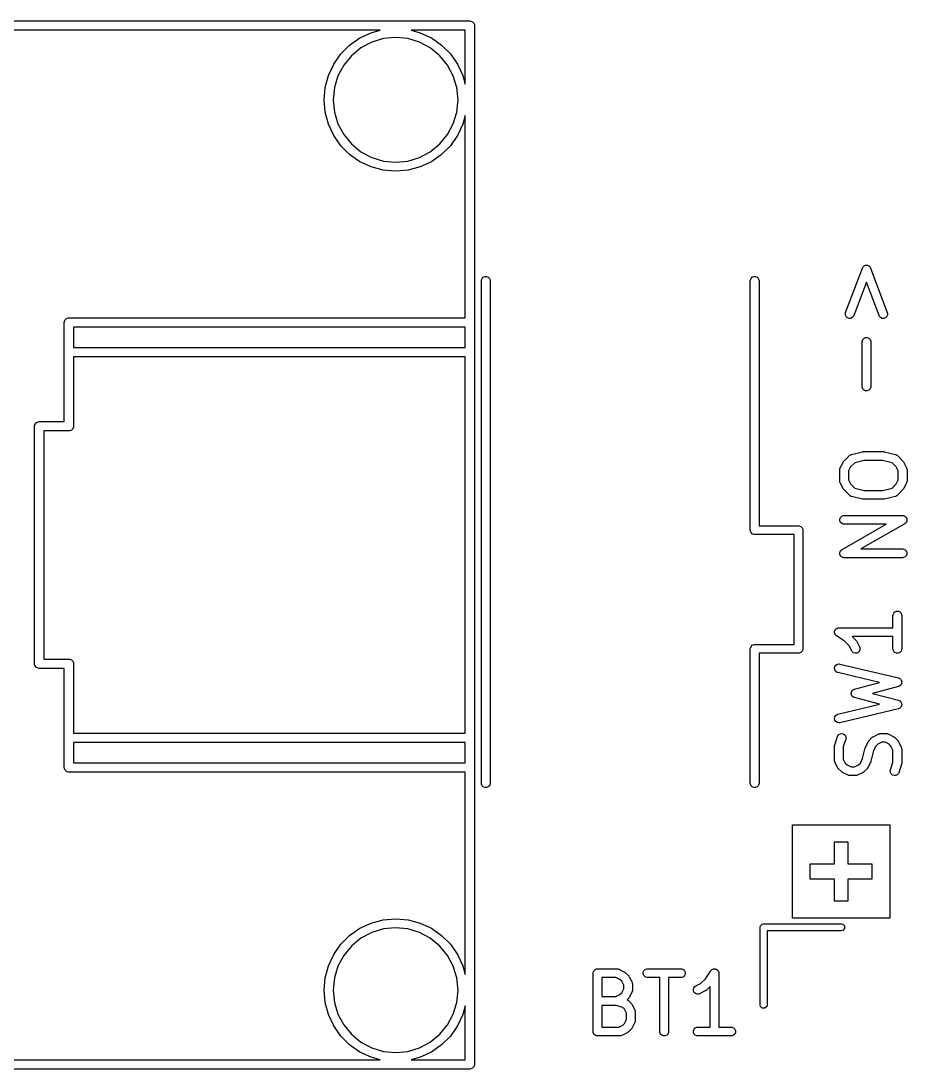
# Model space of a CAD drawing. Extents: x 44.5 to 107.9, y -138.8 to -45.2.
# Drawn here: x 92.14 to 107.3, y -96.6 to -78.66 of the extents above; entities that cross this region are included whole.
import ezdxf

# ---------------------------------------------------------------- set-up
doc = ezdxf.new("R2010")
doc.units = 0
doc.layers.add('BLACK', color=7, linetype='CONTINUOUS')

msp = doc.modelspace()

# ---------------------------------------------------------------- linework, layer by layer
at = {"layer": 'BLACK', "linetype": 'CONTINUOUS'}
for p, q in [((56.642, -78.66), (99.822, -78.66)), ((99.822, -78.66), (99.837607, -78.661537)), ((99.837607, -78.661537), (99.866446, -78.673482)), ((99.866446, -78.673482), (99.888518, -78.695554)), ((99.888518, -78.695554), (99.900463, -78.724393)), ((99.900463, -78.724393), (99.902, -78.74)), ((99.902, -78.74), (99.902, -83.82)), ((98.285812, -78.82), (58.178188, -78.82)), ((97.9405, -78.950851), (98.133709, -78.860756)), ((98.133709, -78.860756), (98.285812, -78.82)), ((98.818188, -78.82), (98.970291, -78.860756)), ((99.742, -78.82), (98.818188, -78.82)), ((98.970291, -78.860756), (99.1635, -78.950851)), ((99.742, -79.743811), (99.742, -78.82)), ((97.615128, -79.223871), (97.765871, -79.073128)), ((97.765871, -79.073128), (97.9405, -78.950851)), ((98.143239, -79.023165), (97.958572, -79.121872)), ((98.343616, -78.962381), (98.143239, -79.023165)), ((98.552, -78.941857), (98.343616, -78.962381)), ((98.760384, -78.962381), (98.552, -78.941857)), ((98.960761, -79.023165), (98.760384, -78.962381)), ((99.145428, -79.121872), (98.960761, -79.023165)), ((99.1635, -78.950851), (99.338129, -79.073128)), ((99.338129, -79.073128), (99.488872, -79.223871)), ((97.492851, -79.3985), (97.615128, -79.223871)), ((97.796709, -79.254709), (97.663872, -79.416572)), ((97.958572, -79.121872), (97.796709, -79.254709)), ((99.307291, -79.254709), (99.145428, -79.121872)), ((99.440128, -79.416572), (99.307291, -79.254709)), ((99.488872, -79.223871), (99.611149, -79.3985)), ((97.402756, -79.591709), (97.492851, -79.3985)), ((97.663872, -79.416572), (97.565165, -79.601239)), ((99.538835, -79.601239), (99.440128, -79.416572)), ((99.611149, -79.3985), (99.701244, -79.591709)), ((97.34758, -79.797628), (97.402756, -79.591709)), ((97.565165, -79.601239), (97.504381, -79.801616)), ((99.599619, -79.801616), (99.538835, -79.601239)), ((99.701244, -79.591709), (99.742, -79.743811)), ((97.329, -80.01), (97.34758, -79.797628)), ((97.504381, -79.801616), (97.483857, -80.01)), ((99.620143, -80.01), (99.599619, -79.801616)), ((97.34758, -80.222372), (97.329, -80.01)), ((97.483857, -80.01), (97.504381, -80.218384)), ((99.599619, -80.218384), (99.620143, -80.01)), ((97.402756, -80.428291), (97.34758, -80.222372)), ((97.504381, -80.218384), (97.565165, -80.418761)), ((99.538835, -80.418761), (99.599619, -80.218384)), ((99.742, -80.276188), (99.701244, -80.428291)), ((99.742, -83.74), (99.742, -80.276188)), ((97.492851, -80.6215), (97.402756, -80.428291)), ((97.565165, -80.418761), (97.663872, -80.603428)), ((99.440128, -80.603428), (99.538835, -80.418761)), ((99.701244, -80.428291), (99.611149, -80.6215)), ((97.615128, -80.796129), (97.492851, -80.6215)), ((97.663872, -80.603428), (97.796709, -80.765291)), ((99.307291, -80.765291), (99.440128, -80.603428)), ((99.611149, -80.6215), (99.488872, -80.796129)), ((97.765871, -80.946872), (97.615128, -80.796129)), ((97.796709, -80.765291), (97.958572, -80.898128)), ((97.958572, -80.898128), (98.143239, -80.996835)), ((98.960761, -80.996835), (99.145428, -80.898128)), ((99.145428, -80.898128), (99.307291, -80.765291)), ((99.488872, -80.796129), (99.338129, -80.946872)), ((97.9405, -81.069149), (97.765871, -80.946872)), ((98.133709, -81.159244), (97.9405, -81.069149)), ((98.143239, -80.996835), (98.343616, -81.057619)), ((98.343616, -81.057619), (98.552, -81.078143)), ((98.552, -81.078143), (98.760384, -81.057619)), ((98.760384, -81.057619), (98.960761, -80.996835)), ((99.1635, -81.069149), (98.970291, -81.159244)), ((99.338129, -80.946872), (99.1635, -81.069149)), ((98.339628, -81.21442), (98.133709, -81.159244)), ((98.552, -81.233), (98.339628, -81.21442)), ((98.764372, -81.21442), (98.552, -81.233)), ((98.970291, -81.159244), (98.764372, -81.21442)), ((106.535908, -82.889095), (106.542395, -82.8759)), ((106.542395, -82.8759), (106.544155, -82.874015)), ((106.544155, -82.874015), (106.545222, -82.87167)), ((106.545222, -82.87167), (106.554088, -82.863384)), ((106.554088, -82.863384), (106.562374, -82.854518)), ((106.562374, -82.854518), (106.564719, -82.853451)), ((106.564719, -82.853451), (106.566604, -82.851691)), ((106.566604, -82.851691), (106.57797, -82.847428)), ((106.57797, -82.847428), (106.589014, -82.842409)), ((106.589014, -82.842409), (106.59159, -82.842321)), ((106.59159, -82.842321), (106.594005, -82.841416)), ((106.594005, -82.841416), (106.606133, -82.841827)), ((106.606133, -82.841827), (106.618261, -82.841416)), ((106.618261, -82.841416), (106.620675, -82.842321)), ((106.620675, -82.842321), (106.623252, -82.842409)), ((106.623252, -82.842409), (106.634295, -82.847428)), ((106.634295, -82.847428), (106.645662, -82.851691)), ((106.645662, -82.851691), (106.647546, -82.853451)), ((106.647546, -82.853451), (106.649892, -82.854518)), ((106.649892, -82.854518), (106.658177, -82.863384)), ((106.658177, -82.863384), (106.667044, -82.87167)), ((106.667044, -82.87167), (106.66811, -82.874015)), ((106.66811, -82.874015), (106.669871, -82.8759)), ((106.669871, -82.8759), (106.676358, -82.889095)), ((100.03164, -83.066332), (100.052332, -83.04564)), ((100.052332, -83.04564), (100.079368, -83.034441)), ((100.079368, -83.034441), (100.108632, -83.034441)), ((100.108632, -83.034441), (100.135668, -83.04564)), ((100.135668, -83.04564), (100.15636, -83.066332)), ((104.63164, -83.066332), (104.652332, -83.04564)), ((104.652332, -83.04564), (104.679368, -83.034441)), ((104.679368, -83.034441), (104.708632, -83.034441)), ((104.708632, -83.034441), (104.735668, -83.04564)), ((104.735668, -83.04564), (104.75636, -83.066332)), ((106.250194, -83.651), (106.535908, -82.889095)), ((106.676358, -82.889095), (106.962072, -83.651)), ((100.019, -83.108), (100.020441, -83.093368)), ((100.019, -91.708), (100.019, -83.108)), ((100.020441, -83.093368), (100.03164, -83.066332)), ((100.15636, -83.066332), (100.167559, -83.093368)), ((100.167559, -83.093368), (100.169, -83.108)), ((100.169, -83.108), (100.169, -91.708)), ((104.619, -83.108), (104.620441, -83.093368)), ((104.619, -87.376), (104.619, -83.108)), ((104.620441, -83.093368), (104.63164, -83.066332)), ((104.75636, -83.066332), (104.767559, -83.093368)), ((104.767559, -83.093368), (104.769, -83.108)), ((104.769, -83.108), (104.769, -87.301)), ((106.606133, -83.129029), (106.390644, -83.703668)), ((106.821622, -83.703668), (106.606133, -83.129029)), ((92.885537, -83.804393), (92.897482, -83.775554)), ((92.897482, -83.775554), (92.919554, -83.753482)), ((92.919554, -83.753482), (92.948393, -83.741537)), ((92.948393, -83.741537), (92.964, -83.74)), ((92.964, -83.74), (99.742, -83.74)), ((106.246406, -83.665206), (106.250194, -83.651)), ((106.247399, -83.694453), (106.246406, -83.665206)), ((106.259508, -83.721093), (106.247399, -83.694453)), ((106.28089, -83.741072), (106.259508, -83.721093)), ((106.308291, -83.751347), (106.28089, -83.741072)), ((106.337538, -83.750354), (106.308291, -83.751347)), ((106.364178, -83.738245), (106.337538, -83.750354)), ((106.384157, -83.716863), (106.364178, -83.738245)), ((106.390644, -83.703668), (106.384157, -83.716863)), ((106.828109, -83.716863), (106.821622, -83.703668)), ((106.848088, -83.738245), (106.828109, -83.716863)), ((106.874728, -83.750354), (106.848088, -83.738245)), ((106.903975, -83.751347), (106.874728, -83.750354)), ((106.931376, -83.741072), (106.903975, -83.751347)), ((106.952758, -83.721093), (106.931376, -83.741072)), ((106.964867, -83.694453), (106.952758, -83.721093)), ((106.962072, -83.651), (106.96586, -83.665206)), ((106.96586, -83.665206), (106.964867, -83.694453)), ((92.884, -83.82), (92.885537, -83.804393)), ((92.884, -84.328), (92.884, -83.82)), ((93.044, -83.9), (93.044, -84.248)), ((99.742, -83.9), (93.044, -83.9)), ((99.742, -84.248), (99.742, -83.9)), ((99.902, -83.82), (99.902, -84.328)), ((106.532574, -84.138892), (106.543773, -84.111856)), ((106.543773, -84.111856), (106.564465, -84.091164)), ((106.564465, -84.091164), (106.591501, -84.079965)), ((106.591501, -84.079965), (106.620765, -84.079965)), ((106.620765, -84.079965), (106.647801, -84.091164)), ((106.647801, -84.091164), (106.668493, -84.111856)), ((106.668493, -84.111856), (106.679692, -84.138892)), ((93.044, -84.248), (99.742, -84.248)), ((106.531133, -84.153524), (106.532574, -84.138892)), ((106.531133, -84.915429), (106.531133, -84.153524)), ((106.679692, -84.138892), (106.681133, -84.153524)), ((106.681133, -84.153524), (106.681133, -84.915429)), ((92.884, -85.518), (92.884, -84.328)), ((93.044, -84.408), (93.044, -85.598)), ((99.742, -84.408), (93.044, -84.408)), ((99.742, -90.852), (99.742, -84.408)), ((99.902, -84.328), (99.902, -90.932)), ((106.532574, -84.930061), (106.531133, -84.915429)), ((106.543773, -84.957097), (106.532574, -84.930061)), ((106.564465, -84.977789), (106.543773, -84.957097)), ((106.591501, -84.988988), (106.564465, -84.977789)), ((106.620765, -84.988988), (106.591501, -84.988988)), ((106.647801, -84.977789), (106.620765, -84.988988)), ((106.668493, -84.957097), (106.647801, -84.977789)), ((106.679692, -84.930061), (106.668493, -84.957097)), ((106.681133, -84.915429), (106.679692, -84.930061)), ((92.377537, -85.582393), (92.389482, -85.553554)), ((92.389482, -85.553554), (92.411554, -85.531482)), ((92.411554, -85.531482), (92.440393, -85.519537)), ((92.440393, -85.519537), (92.456, -85.518)), ((92.456, -85.518), (92.884, -85.518)), ((92.376, -85.598), (92.377537, -85.582393)), ((92.376, -89.662), (92.376, -85.598)), ((92.964, -85.678), (92.536, -85.678)), ((92.536, -85.678), (92.536, -89.582)), ((92.979607, -85.676463), (92.964, -85.678)), ((93.008446, -85.664518), (92.979607, -85.676463)), ((93.030518, -85.642446), (93.008446, -85.664518)), ((93.042463, -85.613607), (93.030518, -85.642446)), ((93.044, -85.598), (93.042463, -85.613607)), ((106.219767, -86.195729), (106.315005, -86.100491)), ((106.315005, -86.100491), (106.32637, -86.091163)), ((106.32637, -86.091163), (106.331523, -86.089028)), ((106.331523, -86.089028), (106.336002, -86.08571)), ((106.336002, -86.08571), (106.349848, -86.080763)), ((106.349848, -86.080763), (106.540324, -86.033144)), ((106.540324, -86.033144), (106.54286, -86.032768)), ((106.54286, -86.032768), (106.543882, -86.032346)), ((106.543882, -86.032346), (106.549394, -86.031803)), ((106.549394, -86.031803), (106.554868, -86.030994)), ((106.554868, -86.030994), (106.55596, -86.031156)), ((106.55596, -86.031156), (106.558514, -86.030905)), ((106.558514, -86.030905), (106.891847, -86.030905)), ((106.891847, -86.030905), (106.8944, -86.031156)), ((106.8944, -86.031156), (106.895493, -86.030994)), ((106.895493, -86.030994), (106.900966, -86.031803)), ((106.900966, -86.031803), (106.906479, -86.032346)), ((106.906479, -86.032346), (106.9075, -86.032768)), ((106.9075, -86.032768), (106.910037, -86.033144)), ((106.910037, -86.033144), (107.100513, -86.080763)), ((107.100513, -86.080763), (107.114359, -86.08571)), ((107.114359, -86.08571), (107.11884, -86.08903)), ((107.11884, -86.08903), (107.123991, -86.091164)), ((107.123991, -86.091164), (107.135356, -86.100491)), ((107.135356, -86.100491), (107.230594, -86.195729)), ((106.158098, -86.310458), (106.205718, -86.21522)), ((106.205718, -86.21522), (106.209683, -86.208921)), ((106.209683, -86.208921), (106.21044, -86.207094)), ((106.21044, -86.207094), (106.212128, -86.205036)), ((106.212128, -86.205036), (106.213551, -86.202777)), ((106.213551, -86.202777), (106.215049, -86.201477)), ((106.215049, -86.201477), (106.219767, -86.195729)), ((106.406381, -86.221246), (106.334438, -86.293189)), ((106.567748, -86.180905), (106.406381, -86.221246)), ((106.882613, -86.180905), (106.567748, -86.180905)), ((107.043979, -86.221246), (106.882613, -86.180905)), ((107.115922, -86.293189), (107.043979, -86.221246)), ((107.230594, -86.195729), (107.235314, -86.201479)), ((107.235314, -86.201479), (107.236811, -86.202778)), ((107.236811, -86.202778), (107.23823, -86.205032)), ((107.23823, -86.205032), (107.239922, -86.207094)), ((107.239922, -86.207094), (107.24068, -86.208926)), ((107.24068, -86.208926), (107.244643, -86.215221)), ((107.244643, -86.215221), (107.292262, -86.310459)), ((106.15018, -86.344), (106.151621, -86.329368)), ((106.15018, -86.534476), (106.15018, -86.344)), ((106.151621, -86.329368), (106.152651, -86.326879)), ((106.152651, -86.326879), (106.152843, -86.32419)), ((106.152843, -86.32419), (106.158098, -86.310458)), ((106.334438, -86.293189), (106.30018, -86.361706)), ((106.30018, -86.361706), (106.30018, -86.516769)), ((107.15018, -86.361705), (107.115922, -86.293189)), ((107.15018, -86.516771), (107.15018, -86.361705)), ((107.292262, -86.310459), (107.297517, -86.32419)), ((107.297517, -86.32419), (107.297708, -86.326879)), ((107.297708, -86.326879), (107.298739, -86.329368)), ((107.298739, -86.329368), (107.30018, -86.344)), ((107.30018, -86.344), (107.30018, -86.534476)), ((106.151621, -86.549108), (106.15018, -86.534476)), ((106.152651, -86.551596), (106.151621, -86.549108)), ((106.152843, -86.554286), (106.152651, -86.551596)), ((106.158098, -86.568018), (106.152843, -86.554286)), ((106.205718, -86.663256), (106.158098, -86.568018)), ((106.30018, -86.516769), (106.334438, -86.585286)), ((106.334438, -86.585286), (106.406381, -86.657229)), ((107.043979, -86.657229), (107.115922, -86.585287)), ((107.115922, -86.585287), (107.15018, -86.516771)), ((107.292262, -86.568017), (107.244643, -86.663255)), ((107.297517, -86.554286), (107.292262, -86.568017)), ((107.297708, -86.551596), (107.297517, -86.554286)), ((107.298739, -86.549108), (107.297708, -86.551596)), ((107.30018, -86.534476), (107.298739, -86.549108)), ((106.209683, -86.669554), (106.205718, -86.663256)), ((106.21044, -86.671382), (106.209683, -86.669554)), ((106.212128, -86.673439), (106.21044, -86.671382)), ((106.213551, -86.675699), (106.212128, -86.673439)), ((106.215049, -86.676998), (106.213551, -86.675699)), ((106.219767, -86.682747), (106.215049, -86.676998)), ((106.315005, -86.777985), (106.219767, -86.682747)), ((106.32637, -86.787313), (106.315005, -86.777985)), ((106.331523, -86.789447), (106.32637, -86.787313)), ((106.336002, -86.792766), (106.331523, -86.789447)), ((106.349848, -86.797713), (106.336002, -86.792766)), ((106.540324, -86.845332), (106.349848, -86.797713)), ((106.406381, -86.657229), (106.567748, -86.697571)), ((106.567748, -86.697571), (106.882613, -86.697571)), ((106.882613, -86.697571), (107.043979, -86.657229)), ((107.100513, -86.797713), (106.910037, -86.845332)), ((107.114359, -86.792766), (107.100513, -86.797713)), ((107.11884, -86.789445), (107.114359, -86.792766)), ((107.123991, -86.787312), (107.11884, -86.789445)), ((107.135356, -86.777985), (107.123991, -86.787312)), ((107.230594, -86.682747), (107.135356, -86.777985)), ((107.235314, -86.676996), (107.230594, -86.682747)), ((107.236811, -86.675698), (107.235314, -86.676996)), ((107.23823, -86.673443), (107.236811, -86.675698)), ((107.239922, -86.671382), (107.23823, -86.673443)), ((107.24068, -86.669549), (107.239922, -86.671382)), ((107.244643, -86.663255), (107.24068, -86.669549)), ((106.54286, -86.845707), (106.540324, -86.845332)), ((106.543882, -86.84613), (106.54286, -86.845707)), ((106.549394, -86.846672), (106.543882, -86.84613)), ((106.554868, -86.847482), (106.549394, -86.846672)), ((106.55596, -86.847319), (106.554868, -86.847482)), ((106.558514, -86.847571), (106.55596, -86.847319)), ((106.891847, -86.847571), (106.558514, -86.847571)), ((106.8944, -86.847319), (106.891847, -86.847571)), ((106.895493, -86.847482), (106.8944, -86.847319)), ((106.900966, -86.846672), (106.895493, -86.847482)), ((106.906479, -86.84613), (106.900966, -86.846672)), ((106.9075, -86.845707), (106.906479, -86.84613)), ((106.910037, -86.845332), (106.9075, -86.845707)), ((106.151621, -87.186511), (106.16282, -87.159475)), ((106.151621, -87.215775), (106.151621, -87.186511)), ((106.16282, -87.159475), (106.183512, -87.138783)), ((106.183512, -87.138783), (106.210548, -87.127584)), ((106.210548, -87.127584), (106.22518, -87.126143)), ((106.22518, -87.126143), (107.22518, -87.126143)), ((107.22518, -87.126143), (107.228943, -87.126513)), ((107.228943, -87.126513), (107.230419, -87.126326)), ((107.230419, -87.126326), (107.232329, -87.126847)), ((107.232329, -87.126847), (107.239812, -87.127584)), ((107.239812, -87.127584), (107.249027, -87.131401)), ((107.249027, -87.131401), (107.258651, -87.134026)), ((107.258651, -87.134026), (107.262431, -87.136953)), ((107.262431, -87.136953), (107.266848, -87.138783)), ((107.266848, -87.138783), (107.273898, -87.145833)), ((107.273898, -87.145833), (107.281788, -87.151943)), ((107.281788, -87.151943), (107.284161, -87.156096)), ((107.284161, -87.156096), (107.28754, -87.159475)), ((107.28754, -87.159475), (107.291356, -87.168687)), ((107.291356, -87.168687), (107.296307, -87.177352)), ((107.296307, -87.177352), (107.296909, -87.182095)), ((107.296909, -87.182095), (107.298739, -87.186511)), ((107.298739, -87.186511), (107.298739, -87.196485)), ((104.769, -87.301), (105.442, -87.301)), ((105.442, -87.301), (105.456632, -87.302441)), ((105.456632, -87.302441), (105.483668, -87.31364)), ((105.483668, -87.31364), (105.50436, -87.334332)), ((105.50436, -87.334332), (105.515559, -87.361368)), ((105.515559, -87.361368), (105.517, -87.376)), ((106.16282, -87.242811), (106.151621, -87.215775)), ((106.183512, -87.263503), (106.16282, -87.242811)), ((106.210548, -87.274702), (106.183512, -87.263503)), ((106.18797, -87.707453), (106.942763, -87.276143)), ((106.22518, -87.276143), (106.210548, -87.274702)), ((106.942763, -87.276143), (106.22518, -87.276143)), ((107.262391, -87.266261), (106.507597, -87.697571)), ((107.265475, -87.264071), (107.262391, -87.266261)), ((107.266848, -87.263503), (107.265475, -87.264071)), ((107.268245, -87.262105), (107.266848, -87.263503)), ((107.27438, -87.257751), (107.268245, -87.262105)), ((107.280488, -87.249862), (107.27438, -87.257751)), ((107.28754, -87.242811), (107.280488, -87.249862)), ((107.28937, -87.238392), (107.28754, -87.242811)), ((107.292297, -87.234613), (107.28937, -87.238392)), ((107.294921, -87.224991), (107.292297, -87.234613)), ((107.298739, -87.215775), (107.294921, -87.224991)), ((107.298739, -87.196485), (107.299997, -87.206382)), ((107.299997, -87.206382), (107.298739, -87.210994)), ((107.298739, -87.210994), (107.298739, -87.215775)), ((104.620441, -87.390632), (104.619, -87.376)), ((104.63164, -87.417668), (104.620441, -87.390632)), ((104.652332, -87.43836), (104.63164, -87.417668)), ((104.679368, -87.449559), (104.652332, -87.43836)), ((104.694, -87.451), (104.679368, -87.449559)), ((105.367, -87.451), (104.694, -87.451)), ((105.367, -89.333), (105.367, -87.451)), ((105.517, -87.376), (105.517, -89.408)), ((106.16282, -87.730903), (106.16987, -87.723852)), ((106.16987, -87.723852), (106.17598, -87.715963)), ((106.17598, -87.715963), (106.182112, -87.71161)), ((106.182112, -87.71161), (106.183512, -87.710211)), ((106.183512, -87.710211), (106.184886, -87.709641)), ((106.184886, -87.709641), (106.18797, -87.707453)), ((106.507597, -87.697571), (107.22518, -87.697571)), ((107.22518, -87.697571), (107.239812, -87.699012)), ((107.239812, -87.699012), (107.266848, -87.710211)), ((107.266848, -87.710211), (107.28754, -87.730903)), ((106.150363, -87.767332), (106.151621, -87.762719)), ((106.151621, -87.777228), (106.150363, -87.767332)), ((106.151621, -87.757939), (106.155438, -87.748723)), ((106.151621, -87.762719), (106.151621, -87.757939)), ((106.151621, -87.787203), (106.151621, -87.777228)), ((106.15345, -87.791618), (106.151621, -87.787203)), ((106.154053, -87.796362), (106.15345, -87.791618)), ((106.159003, -87.805026), (106.154053, -87.796362)), ((106.155438, -87.748723), (106.158063, -87.7391)), ((106.158063, -87.7391), (106.16099, -87.735319)), ((106.16282, -87.814239), (106.159003, -87.805026)), ((106.16099, -87.735319), (106.16282, -87.730903)), ((106.166198, -87.817617), (106.16282, -87.814239)), ((106.168572, -87.821771), (106.166198, -87.817617)), ((106.176461, -87.82788), (106.168572, -87.821771)), ((106.183512, -87.834931), (106.176461, -87.82788)), ((106.187928, -87.83676), (106.183512, -87.834931)), ((106.191709, -87.839688), (106.187928, -87.83676)), ((106.201332, -87.842312), (106.191709, -87.839688)), ((106.210548, -87.84613), (106.201332, -87.842312)), ((106.21803, -87.846866), (106.210548, -87.84613)), ((106.219941, -87.847388), (106.21803, -87.846866)), ((106.221416, -87.8472), (106.219941, -87.847388)), ((106.22518, -87.847571), (106.221416, -87.8472)), ((107.22518, -87.847571), (106.22518, -87.847571)), ((107.239812, -87.84613), (107.22518, -87.847571)), ((107.266848, -87.834931), (107.239812, -87.84613)), ((107.28754, -87.814239), (107.266848, -87.834931)), ((107.28754, -87.730903), (107.298739, -87.757939)), ((107.298739, -87.787203), (107.28754, -87.814239)), ((107.298739, -87.757939), (107.298739, -87.787203)), ((107.06126, -88.822034), (107.072459, -88.794998)), ((107.072459, -88.794998), (107.093151, -88.774306)), ((107.093151, -88.774306), (107.120187, -88.763107)), ((107.120187, -88.763107), (107.149451, -88.763107)), ((107.149451, -88.763107), (107.176487, -88.774306)), ((107.176487, -88.774306), (107.197179, -88.794998)), ((107.197179, -88.794998), (107.208378, -88.822034)), ((107.059819, -88.836666), (107.06126, -88.822034)), ((107.059819, -89.04738), (107.059819, -88.836666)), ((107.208378, -88.822034), (107.209819, -88.836666)), ((107.209819, -88.836666), (107.209819, -89.408094)), ((106.059819, -89.122459), (106.06126, -89.115174)), ((106.06126, -89.129663), (106.059819, -89.122459)), ((106.06126, -89.107748), (106.064072, -89.100959)), ((106.06126, -89.115174), (106.06126, -89.107748)), ((106.06126, -89.137012), (106.06126, -89.129663)), ((106.064101, -89.143872), (106.06126, -89.137012)), ((106.064072, -89.100959), (106.065498, -89.093751)), ((106.065558, -89.151153), (106.064101, -89.143872)), ((106.065498, -89.093751), (106.069617, -89.087572)), ((106.069646, -89.157258), (106.065558, -89.151153)), ((106.069617, -89.087572), (106.072459, -89.080712)), ((106.072459, -89.164048), (106.069646, -89.157258)), ((106.072459, -89.080712), (106.077654, -89.075516)), ((106.077654, -89.075516), (106.081731, -89.069402)), ((106.081731, -89.069402), (106.0879, -89.06527)), ((106.0879, -89.06527), (106.093151, -89.06002)), ((106.093151, -89.06002), (106.09994, -89.057207)), ((106.09994, -89.057207), (106.106046, -89.053119)), ((106.106046, -89.053119), (106.113326, -89.051662)), ((106.113326, -89.051662), (106.120187, -89.048821)), ((106.120187, -89.048821), (106.134663, -89.047395)), ((106.134663, -89.047395), (106.13474, -89.04738)), ((106.13474, -89.04738), (106.134766, -89.047385)), ((106.134766, -89.047385), (106.134819, -89.04738)), ((106.134819, -89.04738), (107.059819, -89.04738)), ((104.652332, -89.34564), (104.679368, -89.334441)), ((104.679368, -89.334441), (104.694, -89.333)), ((104.694, -89.333), (105.367, -89.333)), ((106.077709, -89.169298), (106.072459, -89.164048)), ((106.081841, -89.175468), (106.077709, -89.169298)), ((106.093099, -89.184688), (106.081841, -89.175468)), ((106.093151, -89.18474), (106.093099, -89.184688)), ((106.093173, -89.184749), (106.093151, -89.18474)), ((106.093216, -89.184784), (106.093173, -89.184749)), ((106.229894, -89.275902), (106.093216, -89.184784)), ((106.311275, -89.357283), (106.229894, -89.275902)), ((107.059819, -89.19738), (106.363504, -89.19738)), ((106.363504, -89.19738), (106.425947, -89.259823)), ((106.425947, -89.259823), (106.430667, -89.265573)), ((106.430667, -89.265573), (106.432164, -89.266872)), ((106.432164, -89.266872), (106.433583, -89.269126)), ((106.433583, -89.269126), (106.435275, -89.271188)), ((106.435275, -89.271188), (106.436033, -89.27302)), ((106.436033, -89.27302), (106.439996, -89.279315)), ((106.439996, -89.279315), (106.487615, -89.374553)), ((107.059819, -89.408094), (107.059819, -89.19738)), ((104.619, -89.408), (104.620441, -89.393368)), ((104.619, -91.708), (104.619, -89.408)), ((104.620441, -89.393368), (104.63164, -89.366332)), ((104.63164, -89.366332), (104.652332, -89.34564)), ((105.442, -89.483), (104.769, -89.483)), ((104.769, -89.483), (104.769, -91.708)), ((105.456632, -89.481559), (105.442, -89.483)), ((105.483668, -89.47036), (105.456632, -89.481559)), ((105.50436, -89.449668), (105.483668, -89.47036)), ((105.515559, -89.422632), (105.50436, -89.449668)), ((105.517, -89.408), (105.515559, -89.422632)), ((106.353451, -89.441635), (106.311275, -89.357283)), ((106.361283, -89.454078), (106.353451, -89.441635)), ((106.383391, -89.473251), (106.361283, -89.454078)), ((106.411152, -89.482505), (106.383391, -89.473251)), ((106.440342, -89.480431), (106.411152, -89.482505)), ((106.466517, -89.467343), (106.440342, -89.480431)), ((106.48569, -89.445236), (106.466517, -89.467343)), ((106.494944, -89.417474), (106.48569, -89.445236)), ((106.487615, -89.374553), (106.49287, -89.388284)), ((106.49287, -89.388284), (106.494944, -89.417474)), ((107.06126, -89.422726), (107.059819, -89.408094)), ((107.072459, -89.449762), (107.06126, -89.422726)), ((107.093151, -89.470454), (107.072459, -89.449762)), ((107.120187, -89.481653), (107.093151, -89.470454)), ((107.149451, -89.481653), (107.120187, -89.481653)), ((107.176487, -89.470454), (107.149451, -89.481653)), ((107.197179, -89.449762), (107.176487, -89.470454)), ((107.208378, -89.422726), (107.197179, -89.449762)), ((107.209819, -89.408094), (107.208378, -89.422726)), ((92.377537, -89.677607), (92.376, -89.662)), ((92.389482, -89.706446), (92.377537, -89.677607)), ((92.536, -89.582), (92.964, -89.582)), ((92.964, -89.582), (92.979607, -89.583537)), ((92.979607, -89.583537), (93.008446, -89.595482)), ((93.008446, -89.595482), (93.030518, -89.617554)), ((93.030518, -89.617554), (93.042463, -89.646393)), ((93.042463, -89.646393), (93.044, -89.662)), ((93.044, -89.662), (93.044, -90.852)), ((106.066649, -89.710156), (106.083806, -89.686449)), ((106.083806, -89.686449), (106.108728, -89.671113)), ((106.108728, -89.671113), (106.137623, -89.66648)), ((106.137623, -89.66648), (106.152191, -89.668468)), ((106.152191, -89.668468), (107.152191, -89.906563)), ((92.411554, -89.728518), (92.389482, -89.706446)), ((92.440393, -89.740463), (92.411554, -89.728518)), ((92.456, -89.742), (92.440393, -89.740463)), ((92.884, -89.742), (92.456, -89.742)), ((92.884, -90.932), (92.884, -89.742)), ((106.059871, -89.738624), (106.066649, -89.710156)), ((106.064504, -89.767519), (106.059871, -89.738624)), ((106.07984, -89.792441), (106.064504, -89.767519)), ((106.103547, -89.809598), (106.07984, -89.792441)), ((106.117447, -89.814388), (106.103547, -89.809598)), ((106.828303, -89.983639), (106.117447, -89.814388)), ((106.401208, -90.097531), (106.828303, -89.983639)), ((107.154144, -90.051991), (106.711613, -90.169999)), ((107.152191, -89.906563), (107.157209, -89.908292)), ((107.159119, -90.050125), (107.154144, -90.051991)), ((107.157209, -89.908292), (107.159013, -89.908532)), ((107.159013, -89.908532), (107.160642, -89.909475)), ((107.16091, -90.049838), (107.159119, -90.050125)), ((107.160642, -89.909475), (107.166091, -89.911353)), ((107.162509, -90.048853), (107.16091, -90.049838)), ((107.167911, -90.046828), (107.162509, -90.048853)), ((107.166091, -89.911353), (107.174914, -89.917738)), ((107.176559, -90.040207), (107.167911, -90.046828)), ((107.174914, -89.917738), (107.184337, -89.923194)), ((107.185832, -90.034502), (107.176559, -90.040207)), ((107.184337, -89.923194), (107.186677, -89.926251)), ((107.18809, -90.031381), (107.185832, -90.034502)), ((107.186677, -89.926251), (107.189798, -89.92851)), ((107.191148, -90.029041), (107.18809, -90.031381)), ((107.189798, -89.92851), (107.195503, -89.937781)), ((107.196602, -90.019619), (107.191148, -90.029041)), ((107.195503, -89.937781), (107.202125, -89.946432)), ((107.202989, -90.010795), (107.196602, -90.019619)), ((107.202125, -89.946432), (107.203118, -89.950155)), ((107.203881, -90.007047), (107.202989, -90.010795)), ((107.203118, -89.950155), (107.205134, -89.953432)), ((107.20581, -90.003716), (107.203881, -90.007047)), ((107.205134, -89.953432), (107.206856, -89.964175)), ((107.207244, -89.992922), (107.20581, -90.003716)), ((107.206856, -89.964175), (107.209665, -89.974707)), ((107.209767, -89.982327), (107.207244, -89.992922)), ((107.209665, -89.974707), (107.209157, -89.978525)), ((107.209157, -89.978525), (107.209767, -89.982327)), ((106.345688, -90.165184), (106.348237, -90.155621)), ((106.346327, -90.169999), (106.345688, -90.165184)), ((106.345688, -90.174814), (106.346327, -90.169999)), ((106.348237, -90.184376), (106.345688, -90.174814)), ((106.348237, -90.155621), (106.349542, -90.145806)), ((106.349542, -90.194192), (106.348237, -90.184376)), ((106.349542, -90.145806), (106.351976, -90.1416)), ((106.351976, -90.198397), (106.349542, -90.194192)), ((106.351976, -90.1416), (106.353228, -90.136908)), ((106.353228, -90.20309), (106.351976, -90.198397)), ((106.353228, -90.136908), (106.359243, -90.129048)), ((106.359243, -90.210949), (106.353228, -90.20309)), ((106.359243, -90.129048), (106.364204, -90.120481)), ((106.364204, -90.219517), (106.359243, -90.210949)), ((106.364204, -90.120481), (106.368061, -90.117527)), ((106.368061, -90.22247), (106.364204, -90.219517)), ((106.368061, -90.117527), (106.371015, -90.11367)), ((106.371015, -90.226328), (106.368061, -90.22247)), ((106.371015, -90.11367), (106.379582, -90.108709)), ((106.379582, -90.231288), (106.371015, -90.226328)), ((106.379582, -90.108709), (106.387442, -90.102694)), ((106.387442, -90.237304), (106.379582, -90.231288)), ((106.387442, -90.102694), (106.394629, -90.099998)), ((106.394629, -90.239999), (106.387442, -90.237304)), ((106.394629, -90.099998), (106.39634, -90.099008)), ((106.39634, -90.099008), (106.39778, -90.098816)), ((106.39778, -90.098816), (106.401208, -90.097531)), ((106.711613, -90.169999), (107.154144, -90.288007)), ((106.117447, -90.52561), (106.828303, -90.356358)), ((106.39634, -90.24099), (106.394629, -90.239999)), ((106.39778, -90.241181), (106.39634, -90.24099)), ((106.401208, -90.242467), (106.39778, -90.241181)), ((106.828303, -90.356358), (106.401208, -90.242467)), ((107.154144, -90.288007), (107.159119, -90.289872)), ((107.159119, -90.289872), (107.16091, -90.29016)), ((107.16091, -90.29016), (107.162509, -90.291144)), ((107.162509, -90.291144), (107.167911, -90.29317)), ((107.167911, -90.29317), (107.176559, -90.29979)), ((107.184337, -90.416804), (107.174914, -90.422259)), ((107.176559, -90.29979), (107.185832, -90.305496)), ((107.186677, -90.413746), (107.184337, -90.416804)), ((107.185832, -90.305496), (107.18809, -90.308616)), ((107.189798, -90.411488), (107.186677, -90.413746)), ((107.18809, -90.308616), (107.191148, -90.310957)), ((107.195503, -90.402216), (107.189798, -90.411488)), ((107.191148, -90.310957), (107.196602, -90.320378)), ((107.202125, -90.393566), (107.195503, -90.402216)), ((107.196602, -90.320378), (107.202989, -90.329203)), ((107.203118, -90.389842), (107.202125, -90.393566)), ((107.202989, -90.329203), (107.203881, -90.33295)), ((107.205134, -90.386566), (107.203118, -90.389842)), ((107.203881, -90.33295), (107.20581, -90.336282)), ((107.206856, -90.375822), (107.205134, -90.386566)), ((107.20581, -90.336282), (107.207244, -90.347075)), ((107.209665, -90.365291), (107.206856, -90.375822)), ((107.207244, -90.347075), (107.209767, -90.357671)), ((107.209767, -90.357671), (107.209157, -90.361472)), ((107.209157, -90.361472), (107.209665, -90.365291)), ((106.059871, -90.601374), (106.064504, -90.572479)), ((106.064504, -90.572479), (106.07984, -90.547557)), ((106.07984, -90.547557), (106.103547, -90.5304)), ((106.103547, -90.5304), (106.117447, -90.52561)), ((107.152191, -90.433435), (106.152191, -90.67153)), ((107.157209, -90.431705), (107.152191, -90.433435)), ((107.159013, -90.431466), (107.157209, -90.431705)), ((107.160642, -90.430522), (107.159013, -90.431466)), ((107.166091, -90.428645), (107.160642, -90.430522)), ((107.174914, -90.422259), (107.166091, -90.428645)), ((106.066649, -90.629842), (106.059871, -90.601374)), ((106.083806, -90.653549), (106.066649, -90.629842)), ((106.108728, -90.668885), (106.083806, -90.653549)), ((106.137623, -90.673518), (106.108728, -90.668885)), ((106.152191, -90.67153), (106.137623, -90.673518)), ((92.884, -91.44), (92.884, -90.932)), ((93.044, -90.852), (99.742, -90.852)), ((99.902, -90.932), (99.902, -91.44)), ((106.063668, -91.051044), (106.111287, -90.908187)), ((106.111287, -90.908187), (106.117281, -90.894762)), ((106.117281, -90.894762), (106.136455, -90.872655)), ((106.136455, -90.872655), (106.162628, -90.859568)), ((106.162628, -90.859568), (106.191818, -90.857493)), ((106.191818, -90.857493), (106.21958, -90.866747)), ((106.253589, -90.955622), (106.209819, -91.086931)), ((106.21958, -90.866747), (106.241688, -90.885921)), ((106.241688, -90.885921), (106.254774, -90.912095)), ((106.256849, -90.941285), (106.253589, -90.955622)), ((106.254774, -90.912095), (106.256849, -90.941285)), ((106.653214, -90.974109), (106.700833, -90.92649)), ((106.700833, -90.92649), (106.706582, -90.921771)), ((106.706582, -90.921771), (106.707882, -90.920273)), ((106.707882, -90.920273), (106.710141, -90.918851)), ((106.710141, -90.918851), (106.712198, -90.917163)), ((106.712198, -90.917163), (106.714025, -90.916405)), ((106.714025, -90.916405), (106.720325, -90.912441)), ((106.720325, -90.912441), (106.815563, -90.864822)), ((106.815563, -90.864822), (106.829294, -90.859567)), ((106.829294, -90.859567), (106.831983, -90.859375)), ((106.831983, -90.859375), (106.834472, -90.858345)), ((106.834472, -90.858345), (106.849104, -90.856904)), ((106.849104, -90.856904), (106.944342, -90.856904)), ((106.944342, -90.856904), (106.958974, -90.858345)), ((106.958974, -90.858345), (106.961463, -90.859376)), ((106.961463, -90.859376), (106.964151, -90.859567)), ((106.964151, -90.859567), (106.977883, -90.864822)), ((106.977883, -90.864822), (107.073121, -90.912441)), ((107.073121, -90.912441), (107.079417, -90.916404)), ((107.079417, -90.916404), (107.081247, -90.917162)), ((107.081247, -90.917162), (107.083305, -90.918851)), ((107.083305, -90.918851), (107.085564, -90.920273)), ((107.085564, -90.920273), (107.086863, -90.921771)), ((107.086863, -90.921771), (107.092612, -90.926489)), ((107.092612, -90.926489), (107.140232, -90.974108)), ((93.044, -91.012), (93.044, -91.36)), ((99.742, -91.012), (93.044, -91.012)), ((99.742, -91.36), (99.742, -91.012)), ((106.059819, -91.074761), (106.060548, -91.067355)), ((106.059819, -91.312856), (106.059819, -91.074761)), ((106.060408, -91.065381), (106.060998, -91.062783)), ((106.060548, -91.067355), (106.060408, -91.065381)), ((106.060998, -91.062783), (106.06126, -91.060129)), ((106.06126, -91.060129), (106.062018, -91.058297)), ((106.062018, -91.058297), (106.063668, -91.051044)), ((106.209819, -91.086931), (106.209819, -91.295151)), ((106.540244, -91.28668), (106.585867, -91.10419)), ((106.585867, -91.10419), (106.586252, -91.10311)), ((106.586252, -91.10311), (106.586291, -91.102571)), ((106.586291, -91.102571), (106.588618, -91.096489)), ((106.588618, -91.096489), (106.590814, -91.090344)), ((106.590814, -91.090344), (106.591136, -91.089908)), ((106.591136, -91.089908), (106.591546, -91.088839)), ((106.591546, -91.088839), (106.639165, -90.993601)), ((106.639165, -90.993601), (106.643129, -90.987301)), ((106.643129, -90.987301), (106.643887, -90.985474)), ((106.643887, -90.985474), (106.645575, -90.983417)), ((106.645575, -90.983417), (106.646997, -90.981158)), ((106.646997, -90.981158), (106.648495, -90.979858)), ((106.648495, -90.979858), (106.653214, -90.974109)), ((106.767886, -91.071569), (106.729392, -91.148556)), ((106.798293, -91.041162), (106.767886, -91.071569)), ((106.866809, -91.006904), (106.798293, -91.041162)), ((106.926637, -91.006904), (106.866809, -91.006904)), ((106.995153, -91.041162), (106.926637, -91.006904)), ((107.025561, -91.071569), (106.995153, -91.041162)), ((107.059819, -91.140085), (107.025561, -91.071569)), ((107.140232, -90.974108), (107.14495, -90.979857)), ((107.14495, -90.979857), (107.14645, -90.981158)), ((107.14645, -90.981158), (107.147872, -90.983417)), ((107.147872, -90.983417), (107.14956, -90.985474)), ((107.14956, -90.985474), (107.150317, -90.987301)), ((107.150317, -90.987301), (107.154282, -90.993601)), ((107.154282, -90.993601), (107.201901, -91.088839)), ((107.201901, -91.088839), (107.207156, -91.10257)), ((107.207156, -91.10257), (107.207347, -91.105259)), ((107.207347, -91.105259), (107.208378, -91.107748)), ((107.208378, -91.107748), (107.209819, -91.12238)), ((107.209819, -91.12238), (107.209819, -91.360475)), ((106.06126, -91.327488), (106.059819, -91.312856)), ((106.209819, -91.295151), (106.244077, -91.363667)), ((106.501751, -91.363667), (106.540244, -91.28668)), ((106.729392, -91.148556), (106.68377, -91.331046)), ((107.059819, -91.348305), (107.059819, -91.140085)), ((92.885537, -91.455607), (92.884, -91.44)), ((92.897482, -91.484446), (92.885537, -91.455607)), ((92.919554, -91.506518), (92.897482, -91.484446)), ((93.044, -91.36), (99.742, -91.36)), ((99.902, -91.44), (99.902, -96.52)), ((106.062291, -91.329977), (106.06126, -91.327488)), ((106.062482, -91.332665), (106.062291, -91.329977)), ((106.067737, -91.346397), (106.062482, -91.332665)), ((106.115356, -91.441635), (106.067737, -91.346397)), ((106.11932, -91.447934), (106.115356, -91.441635)), ((106.120078, -91.449762), (106.11932, -91.447934)), ((106.121766, -91.451818), (106.120078, -91.449762)), ((106.123188, -91.454078), (106.121766, -91.451818)), ((106.124686, -91.455377), (106.123188, -91.454078)), ((106.129405, -91.461127), (106.124686, -91.455377)), ((106.177024, -91.508746), (106.129405, -91.461127)), ((106.244077, -91.363667), (106.274484, -91.394074)), ((106.274484, -91.394074), (106.343, -91.428332)), ((106.343, -91.428332), (106.402828, -91.428332)), ((106.402828, -91.428332), (106.471344, -91.394074)), ((106.471344, -91.394074), (106.501751, -91.363667)), ((106.616423, -91.461127), (106.568804, -91.508746)), ((106.621141, -91.455377), (106.616423, -91.461127)), ((106.62264, -91.454078), (106.621141, -91.455377)), ((106.624061, -91.451818), (106.62264, -91.454078)), ((106.62575, -91.449762), (106.624061, -91.451818)), ((106.626507, -91.447934), (106.62575, -91.449762)), ((106.630472, -91.441635), (106.626507, -91.447934)), ((106.678091, -91.346397), (106.630472, -91.441635)), ((106.6785, -91.345327), (106.678091, -91.346397)), ((106.678823, -91.344892), (106.6785, -91.345327)), ((106.681015, -91.338755), (106.678823, -91.344892)), ((106.683346, -91.332666), (106.681015, -91.338755)), ((106.683384, -91.332125), (106.683346, -91.332666)), ((106.68377, -91.331046), (106.683384, -91.332125)), ((107.012789, -91.493952), (107.016049, -91.479615)), ((107.014864, -91.523142), (107.012789, -91.493952)), ((107.016049, -91.479615), (107.059819, -91.348305)), ((107.20597, -91.384193), (107.158351, -91.527049)), ((107.207619, -91.376937), (107.20597, -91.384193)), ((107.208378, -91.375107), (107.207619, -91.376937)), ((107.208639, -91.372453), (107.208378, -91.375107)), ((107.20923, -91.369856), (107.208639, -91.372453)), ((107.209819, -91.360475), (107.209089, -91.367881)), ((107.209089, -91.367881), (107.20923, -91.369856)), ((92.948393, -91.518463), (92.919554, -91.506518)), ((92.964, -91.52), (92.948393, -91.518463)), ((99.742, -91.52), (92.964, -91.52)), ((99.742, -94.983811), (99.742, -91.52)), ((106.182773, -91.513464), (106.177024, -91.508746)), ((106.184073, -91.514963), (106.182773, -91.513464)), ((106.186332, -91.516384), (106.184073, -91.514963)), ((106.188389, -91.518073), (106.186332, -91.516384)), ((106.190216, -91.51883), (106.188389, -91.518073)), ((106.196516, -91.522795), (106.190216, -91.51883)), ((106.291754, -91.570414), (106.196516, -91.522795)), ((106.305485, -91.575669), (106.291754, -91.570414)), ((106.308174, -91.57586), (106.305485, -91.575669)), ((106.310663, -91.576891), (106.308174, -91.57586)), ((106.325295, -91.578332), (106.310663, -91.576891)), ((106.420533, -91.578332), (106.325295, -91.578332)), ((106.435165, -91.576891), (106.420533, -91.578332)), ((106.437654, -91.575859), (106.435165, -91.576891)), ((106.440342, -91.575669), (106.437654, -91.575859)), ((106.454074, -91.570414), (106.440342, -91.575669)), ((106.549312, -91.522795), (106.454074, -91.570414)), ((106.555611, -91.51883), (106.549312, -91.522795)), ((106.557439, -91.518073), (106.555611, -91.51883)), ((106.559495, -91.516384), (106.557439, -91.518073)), ((106.561755, -91.514963), (106.559495, -91.516384)), ((106.563054, -91.513464), (106.561755, -91.514963)), ((106.568804, -91.508746), (106.563054, -91.513464)), ((107.02795, -91.549315), (107.014864, -91.523142)), ((107.050057, -91.568489), (107.02795, -91.549315)), ((107.07782, -91.577743), (107.050057, -91.568489)), ((107.10701, -91.575668), (107.07782, -91.577743)), ((107.133183, -91.562582), (107.10701, -91.575668)), ((107.152357, -91.540475), (107.133183, -91.562582)), ((107.158351, -91.527049), (107.152357, -91.540475)), ((100.020441, -91.722632), (100.019, -91.708)), ((100.03164, -91.749668), (100.020441, -91.722632)), ((100.052332, -91.77036), (100.03164, -91.749668)), ((100.079368, -91.781559), (100.052332, -91.77036)), ((100.108632, -91.781559), (100.079368, -91.781559)), ((100.135668, -91.77036), (100.108632, -91.781559)), ((100.15636, -91.749668), (100.135668, -91.77036)), ((100.167559, -91.722632), (100.15636, -91.749668)), ((100.169, -91.708), (100.167559, -91.722632)), ((104.620441, -91.722632), (104.619, -91.708)), ((104.63164, -91.749668), (104.620441, -91.722632)), ((104.652332, -91.77036), (104.63164, -91.749668)), ((104.679368, -91.781559), (104.652332, -91.77036)), ((104.708632, -91.781559), (104.679368, -91.781559)), ((104.735668, -91.77036), (104.708632, -91.781559)), ((104.75636, -91.749668), (104.735668, -91.77036)), ((104.767559, -91.722632), (104.75636, -91.749668)), ((104.769, -91.708), (104.767559, -91.722632)), ((105.339753, -92.717937), (105.339753, -92.420281)), ((105.339753, -92.420281), (107.004247, -92.420281)), ((107.004247, -92.420281), (107.004247, -92.717937)), ((105.339753, -93.344206), (105.339753, -92.717937)), ((106.292253, -92.717937), (106.051747, -92.717937)), ((106.051747, -92.717937), (106.051747, -93.091794)), ((106.292253, -93.091794), (106.292253, -92.717937)), ((107.004247, -92.717937), (107.004247, -92.717938)), ((107.004247, -92.717938), (107.004247, -93.718063)), ((106.051747, -93.091794), (105.637409, -93.091794)), ((105.637409, -93.091794), (105.637409, -93.344206)), ((106.706591, -93.091794), (106.292253, -93.091794)), ((106.706591, -93.344206), (106.706591, -93.091794)), ((105.339753, -93.718063), (105.339753, -93.344206)), ((105.637409, -93.344206), (106.051747, -93.344206)), ((106.051747, -93.344206), (106.051747, -93.718062)), ((106.292253, -93.718062), (106.292253, -93.344206)), ((106.292253, -93.344206), (106.706591, -93.344206)), ((105.339753, -94.015719), (105.339753, -93.718063)), ((106.051747, -93.718062), (106.292253, -93.718062)), ((107.004247, -93.718063), (107.004247, -94.015719)), ((97.9405, -94.190851), (98.133709, -94.100756)), ((98.133709, -94.100756), (98.339628, -94.04558)), ((98.339628, -94.04558), (98.552, -94.027)), ((98.552, -94.181857), (98.343616, -94.202381)), ((98.552, -94.027), (98.764372, -94.04558)), ((98.760384, -94.202381), (98.552, -94.181857)), ((98.764372, -94.04558), (98.970291, -94.100756)), ((98.970291, -94.100756), (99.1635, -94.190851)), ((104.787, -94.174), (104.791567, -94.151039)), ((104.787, -95.504), (104.787, -94.174)), ((104.791567, -94.151039), (104.824039, -94.118567)), ((104.824039, -94.118567), (104.847, -94.114)), ((104.847, -94.114), (106.177, -94.114)), ((107.004247, -94.015719), (105.339753, -94.015719)), ((106.177, -94.114), (106.199961, -94.118567)), ((106.199961, -94.118567), (106.232433, -94.151039)), ((106.232433, -94.151039), (106.232433, -94.196961)), ((97.615128, -94.463871), (97.765871, -94.313128)), ((97.765871, -94.313128), (97.9405, -94.190851)), ((97.958572, -94.361872), (97.796709, -94.494709)), ((98.143239, -94.263165), (97.958572, -94.361872)), ((98.343616, -94.202381), (98.143239, -94.263165)), ((98.960761, -94.263165), (98.760384, -94.202381)), ((99.145428, -94.361872), (98.960761, -94.263165)), ((99.307291, -94.494709), (99.145428, -94.361872)), ((99.1635, -94.190851), (99.338129, -94.313128)), ((99.338129, -94.313128), (99.488872, -94.463871)), ((106.177, -94.234), (104.907, -94.234)), ((104.907, -94.234), (104.907, -95.504)), ((106.199961, -94.229433), (106.177, -94.234)), ((106.232433, -94.196961), (106.199961, -94.229433)), ((97.492851, -94.6385), (97.615128, -94.463871)), ((97.796709, -94.494709), (97.663872, -94.656572)), ((99.440128, -94.656572), (99.307291, -94.494709)), ((99.488872, -94.463871), (99.611149, -94.6385)), ((97.402756, -94.831709), (97.492851, -94.6385)), ((97.663872, -94.656572), (97.565165, -94.841239)), ((99.538835, -94.841239), (99.440128, -94.656572)), ((99.611149, -94.6385), (99.701244, -94.831709)), ((97.34758, -95.037628), (97.402756, -94.831709)), ((97.565165, -94.841239), (97.504381, -95.041616)), ((99.599619, -95.041616), (99.538835, -94.841239)), ((99.701244, -94.831709), (99.742, -94.983811)), ((101.942592, -94.917151), (101.963284, -94.896459)), ((101.963284, -94.896459), (101.99032, -94.88526)), ((101.99032, -94.88526), (102.004952, -94.883819)), ((102.004952, -94.883819), (102.338285, -94.883819)), ((102.338285, -94.883819), (102.352917, -94.88526)), ((102.352917, -94.88526), (102.355406, -94.886291)), ((102.355406, -94.886291), (102.358094, -94.886482)), ((102.358094, -94.886482), (102.371826, -94.891737)), ((102.371826, -94.891737), (102.467064, -94.939356)), ((102.799735, -94.917151), (102.820427, -94.896459)), ((102.820427, -94.896459), (102.847463, -94.88526)), ((102.847463, -94.88526), (102.862095, -94.883819)), ((102.862095, -94.883819), (103.433523, -94.883819)), ((103.433523, -94.883819), (103.448155, -94.88526)), ((103.448155, -94.88526), (103.475191, -94.896459)), ((103.475191, -94.896459), (103.495883, -94.917151)), ((103.951864, -94.905841), (103.958033, -94.901709)), ((103.958033, -94.901709), (103.963284, -94.896459)), ((103.963284, -94.896459), (103.970073, -94.893646)), ((103.970073, -94.893646), (103.976179, -94.889558)), ((103.976179, -94.889558), (103.983459, -94.888101)), ((103.983459, -94.888101), (103.99032, -94.88526)), ((103.99032, -94.88526), (103.997668, -94.88526)), ((103.997668, -94.88526), (104.004873, -94.883819)), ((104.004873, -94.883819), (104.012157, -94.88526)), ((104.012157, -94.88526), (104.019584, -94.88526)), ((104.019584, -94.88526), (104.026372, -94.888072)), ((104.026372, -94.888072), (104.033581, -94.889498)), ((104.033581, -94.889498), (104.03976, -94.893617)), ((104.03976, -94.893617), (104.04662, -94.896459)), ((104.04662, -94.896459), (104.051813, -94.901652)), ((104.051813, -94.901652), (104.05793, -94.90573)), ((97.329, -95.25), (97.34758, -95.037628)), ((97.504381, -95.041616), (97.483857, -95.25)), ((99.620143, -95.25), (99.599619, -95.041616)), ((101.929952, -94.958819), (101.931393, -94.944187)), ((101.929952, -95.958819), (101.929952, -94.958819)), ((101.931393, -94.944187), (101.942592, -94.917151)), ((102.32058, -95.033819), (102.079952, -95.033819)), ((102.079952, -95.033819), (102.079952, -95.360009)), ((102.389096, -95.068077), (102.32058, -95.033819)), ((102.419503, -95.098484), (102.389096, -95.068077)), ((102.467064, -94.939356), (102.473363, -94.94332)), ((102.473363, -94.94332), (102.475191, -94.944078)), ((102.475191, -94.944078), (102.477247, -94.945766)), ((102.477247, -94.945766), (102.479507, -94.947188)), ((102.479507, -94.947188), (102.480806, -94.948686)), ((102.480806, -94.948686), (102.486556, -94.953405)), ((102.486556, -94.953405), (102.534175, -95.001024)), ((102.534175, -95.001024), (102.538893, -95.006773)), ((102.538893, -95.006773), (102.540392, -95.008073)), ((102.540392, -95.008073), (102.541813, -95.010332)), ((102.541813, -95.010332), (102.543502, -95.012389)), ((102.543502, -95.012389), (102.544259, -95.014216)), ((102.544259, -95.014216), (102.548224, -95.020516)), ((102.548224, -95.020516), (102.595843, -95.115754)), ((102.788536, -94.944187), (102.799735, -94.917151)), ((102.788536, -94.973451), (102.788536, -94.944187)), ((102.799735, -95.000487), (102.788536, -94.973451)), ((102.820427, -95.021179), (102.799735, -95.000487)), ((102.847463, -95.032378), (102.820427, -95.021179)), ((102.862095, -95.033819), (102.847463, -95.032378)), ((103.072809, -95.033819), (102.862095, -95.033819)), ((103.072809, -95.958819), (103.072809, -95.033819)), ((103.433523, -95.033819), (103.222809, -95.033819)), ((103.222809, -95.033819), (103.222809, -95.958819)), ((103.448155, -95.032378), (103.433523, -95.033819)), ((103.475191, -95.021179), (103.448155, -95.032378)), ((103.495883, -95.000487), (103.475191, -95.021179)), ((103.495883, -94.917151), (103.507082, -94.944187)), ((103.507082, -94.973451), (103.495883, -95.000487)), ((103.507082, -94.944187), (103.507082, -94.973451)), ((103.770049, -95.135275), (103.851428, -95.053896)), ((103.851428, -95.053896), (103.942548, -94.917216)), ((103.942548, -94.917216), (103.942582, -94.917173)), ((103.942582, -94.917173), (103.942592, -94.917151)), ((103.942592, -94.917151), (103.942643, -94.917099)), ((103.942643, -94.917099), (103.951864, -94.905841)), ((104.05793, -94.90573), (104.062063, -94.911902)), ((104.062063, -94.911902), (104.067312, -94.917151)), ((104.067312, -94.917151), (104.070123, -94.923938)), ((104.070123, -94.923938), (104.074213, -94.930045)), ((104.074213, -94.930045), (104.075669, -94.937326)), ((104.075669, -94.937326), (104.078511, -94.944187)), ((104.078511, -94.944187), (104.079936, -94.958663)), ((104.079936, -94.958663), (104.079952, -94.95874)), ((104.079952, -94.95874), (104.079946, -94.958766)), ((104.079946, -94.958766), (104.079952, -94.958819)), ((104.079952, -94.958819), (104.079952, -95.883819)), ((97.34758, -95.462372), (97.329, -95.25)), ((97.483857, -95.25), (97.504381, -95.458384)), ((99.599619, -95.458384), (99.620143, -95.25)), ((102.453761, -95.167), (102.419503, -95.098484)), ((102.419503, -95.295344), (102.453761, -95.226828)), ((102.453761, -95.226828), (102.453761, -95.167)), ((102.595843, -95.115754), (102.601098, -95.129485)), ((102.601098, -95.129485), (102.601289, -95.132174)), ((102.601289, -95.132174), (102.60232, -95.134663)), ((102.60232, -95.259165), (102.601289, -95.261653)), ((102.60232, -95.134663), (102.603761, -95.149295)), ((102.603761, -95.244533), (102.60232, -95.259165)), ((102.603761, -95.149295), (102.603761, -95.244533)), ((103.644827, -95.235152), (103.654081, -95.207391)), ((103.646901, -95.264342), (103.644827, -95.235152)), ((103.654081, -95.207391), (103.673254, -95.185283)), ((103.673254, -95.185283), (103.685697, -95.177451)), ((103.685697, -95.177451), (103.770049, -95.135275)), ((103.854316, -95.260031), (103.848017, -95.263996)), ((103.856144, -95.259274), (103.854316, -95.260031)), ((103.8582, -95.257585), (103.856144, -95.259274)), ((103.86046, -95.256164), (103.8582, -95.257585)), ((103.861759, -95.254665), (103.86046, -95.256164)), ((103.867509, -95.249947), (103.861759, -95.254665)), ((103.929952, -95.187504), (103.867509, -95.249947)), ((103.929952, -95.883819), (103.929952, -95.187504)), ((102.079952, -95.360009), (102.32058, -95.360009)), ((102.32058, -95.360009), (102.389096, -95.325751)), ((102.389096, -95.325751), (102.419503, -95.295344)), ((102.534175, -95.392804), (102.512216, -95.414762)), ((102.512216, -95.414762), (102.518284, -95.417471)), ((102.518284, -95.417471), (102.520319, -95.419236)), ((102.520319, -95.419236), (102.52281, -95.420268)), ((102.52281, -95.420268), (102.534175, -95.429595)), ((102.538893, -95.387054), (102.534175, -95.392804)), ((102.534175, -95.429595), (102.581794, -95.477214)), ((102.540392, -95.385755), (102.538893, -95.387054)), ((102.541813, -95.383495), (102.540392, -95.385755)), ((102.543502, -95.381439), (102.541813, -95.383495)), ((102.544259, -95.379611), (102.543502, -95.381439)), ((102.548224, -95.373312), (102.544259, -95.379611)), ((102.595843, -95.278074), (102.548224, -95.373312)), ((102.601098, -95.264343), (102.595843, -95.278074)), ((102.601289, -95.261653), (102.601098, -95.264343)), ((103.659988, -95.290517), (103.646901, -95.264342)), ((103.682096, -95.30969), (103.659988, -95.290517)), ((103.709857, -95.318944), (103.682096, -95.30969)), ((103.739047, -95.31687), (103.709857, -95.318944)), ((103.752779, -95.311615), (103.739047, -95.31687)), ((103.848017, -95.263996), (103.752779, -95.311615)), ((97.402756, -95.668291), (97.34758, -95.462372)), ((97.504381, -95.458384), (97.565165, -95.658761)), ((99.538835, -95.658761), (99.599619, -95.458384)), ((99.742, -95.516188), (99.701244, -95.668291)), ((99.742, -96.44), (99.742, -95.516188)), ((102.326115, -95.510009), (102.079952, -95.510009)), ((102.079952, -95.510009), (102.079952, -95.883819)), ((102.440628, -95.54818), (102.326115, -95.510009)), ((102.467122, -95.574674), (102.440628, -95.54818)), ((102.50138, -95.64319), (102.467122, -95.574674)), ((102.581794, -95.477214), (102.586512, -95.482963)), ((102.586512, -95.482963), (102.588011, -95.484263)), ((102.588011, -95.484263), (102.589432, -95.486522)), ((102.589432, -95.486522), (102.591121, -95.488579)), ((102.591121, -95.488579), (102.591878, -95.490406)), ((102.591878, -95.490406), (102.595843, -95.496706)), ((102.595843, -95.496706), (102.643462, -95.591944)), ((102.643462, -95.591944), (102.648717, -95.605675)), ((102.648717, -95.605675), (102.648908, -95.608364)), ((102.648908, -95.608364), (102.649939, -95.610853)), ((102.649939, -95.610853), (102.65138, -95.625485)), ((104.791567, -95.526961), (104.787, -95.504)), ((104.824039, -95.559433), (104.791567, -95.526961)), ((104.869961, -95.559433), (104.824039, -95.559433)), ((104.902433, -95.526961), (104.869961, -95.559433)), ((104.907, -95.504), (104.902433, -95.526961)), ((97.492851, -95.8615), (97.402756, -95.668291)), ((97.565165, -95.658761), (97.663872, -95.843428)), ((99.440128, -95.843428), (99.538835, -95.658761)), ((99.701244, -95.668291), (99.611149, -95.8615)), ((102.467121, -95.819153), (102.50138, -95.750637)), ((102.50138, -95.750637), (102.50138, -95.64319)), ((102.648717, -95.788152), (102.643462, -95.801883)), ((102.648908, -95.785462), (102.648717, -95.788152)), ((102.649939, -95.782974), (102.648908, -95.785462)), ((102.65138, -95.768342), (102.649939, -95.782974)), ((102.65138, -95.625485), (102.65138, -95.768342)), ((97.615128, -96.036129), (97.492851, -95.8615)), ((97.663872, -95.843428), (97.796709, -96.005291)), ((99.307291, -96.005291), (99.440128, -95.843428)), ((99.611149, -95.8615), (99.488872, -96.036129)), ((101.931393, -95.973451), (101.929952, -95.958819)), ((101.942592, -96.000487), (101.931393, -95.973451)), ((102.079952, -95.883819), (102.368199, -95.883819)), ((102.368199, -95.883819), (102.436714, -95.849561)), ((102.514683, -95.978282), (102.419445, -96.025901)), ((102.436714, -95.849561), (102.467121, -95.819153)), ((102.520982, -95.974317), (102.514683, -95.978282)), ((102.52281, -95.97356), (102.520982, -95.974317)), ((102.524866, -95.971872), (102.52281, -95.97356)), ((102.527126, -95.97045), (102.524866, -95.971872)), ((102.528426, -95.96895), (102.527126, -95.97045)), ((102.534176, -95.964232), (102.528426, -95.96895)), ((102.581794, -95.916613), (102.534176, -95.964232)), ((102.586512, -95.910863), (102.581794, -95.916613)), ((102.588011, -95.909564), (102.586512, -95.910863)), ((102.589432, -95.907305), (102.588011, -95.909564)), ((102.591122, -95.905247), (102.589432, -95.907305)), ((102.591879, -95.903417), (102.591122, -95.905247)), ((102.595843, -95.897121), (102.591879, -95.903417)), ((102.643462, -95.801883), (102.595843, -95.897121)), ((103.07425, -95.973451), (103.072809, -95.958819)), ((103.085449, -96.000487), (103.07425, -95.973451)), ((103.221368, -95.973451), (103.210169, -96.000487)), ((103.222809, -95.958819), (103.221368, -95.973451)), ((103.645679, -95.944187), (103.656878, -95.917151)), ((103.645679, -95.973451), (103.645679, -95.944187)), ((103.656878, -96.000487), (103.645679, -95.973451)), ((103.656878, -95.917151), (103.67757, -95.896459)), ((103.67757, -95.896459), (103.704606, -95.88526)), ((103.704606, -95.88526), (103.719238, -95.883819)), ((103.719238, -95.883819), (103.929952, -95.883819)), ((104.079952, -95.883819), (104.290666, -95.883819)), ((104.290666, -95.883819), (104.305298, -95.88526)), ((104.305298, -95.88526), (104.332334, -95.896459)), ((104.332334, -95.896459), (104.353026, -95.917151)), ((104.353026, -95.917151), (104.364225, -95.944187)), ((104.364225, -95.973451), (104.353026, -96.000487)), ((104.364225, -95.944187), (104.364225, -95.973451)), ((97.765871, -96.186872), (97.615128, -96.036129)), ((97.796709, -96.005291), (97.958572, -96.138128)), ((97.958572, -96.138128), (98.143239, -96.236835)), ((98.960761, -96.236835), (99.145428, -96.138128)), ((99.145428, -96.138128), (99.307291, -96.005291)), ((99.488872, -96.036129), (99.338129, -96.186872)), ((101.963284, -96.021179), (101.942592, -96.000487)), ((101.99032, -96.032378), (101.963284, -96.021179)), ((102.004952, -96.033819), (101.99032, -96.032378)), ((102.385904, -96.033819), (102.004952, -96.033819)), ((102.400536, -96.032378), (102.385904, -96.033819)), ((102.403025, -96.031346), (102.400536, -96.032378)), ((102.405713, -96.031156), (102.403025, -96.031346)), ((102.419445, -96.025901), (102.405713, -96.031156)), ((103.106141, -96.021179), (103.085449, -96.000487)), ((103.133177, -96.032378), (103.106141, -96.021179)), ((103.162441, -96.032378), (103.133177, -96.032378)), ((103.189477, -96.021179), (103.162441, -96.032378)), ((103.210169, -96.000487), (103.189477, -96.021179)), ((103.67757, -96.021179), (103.656878, -96.000487)), ((103.704606, -96.032378), (103.67757, -96.021179)), ((103.719238, -96.033819), (103.704606, -96.032378)), ((104.290666, -96.033819), (103.719238, -96.033819)), ((104.305298, -96.032378), (104.290666, -96.033819)), ((104.332334, -96.021179), (104.305298, -96.032378)), ((104.353026, -96.000487), (104.332334, -96.021179)), ((97.9405, -96.309149), (97.765871, -96.186872)), ((98.133709, -96.399244), (97.9405, -96.309149)), ((98.143239, -96.236835), (98.343616, -96.297619)), ((98.343616, -96.297619), (98.552, -96.318143)), ((98.552, -96.318143), (98.760384, -96.297619)), ((98.760384, -96.297619), (98.960761, -96.236835)), ((99.1635, -96.309149), (98.970291, -96.399244)), ((99.338129, -96.186872), (99.1635, -96.309149)), ((58.178188, -96.44), (98.285812, -96.44)), ((98.285812, -96.44), (98.133709, -96.399244)), ((98.970291, -96.399244), (98.818188, -96.44)), ((98.818188, -96.44), (99.742, -96.44)), ((99.822, -96.6), (56.642, -96.6)), ((99.837607, -96.598463), (99.822, -96.6)), ((99.866446, -96.586518), (99.837607, -96.598463)), ((99.888518, -96.564446), (99.866446, -96.586518)), ((99.900463, -96.535607), (99.888518, -96.564446)), ((99.902, -96.52), (99.900463, -96.535607))]:
    msp.add_line(p, q, dxfattribs=at)

doc.saveas('drawing.dxf')
